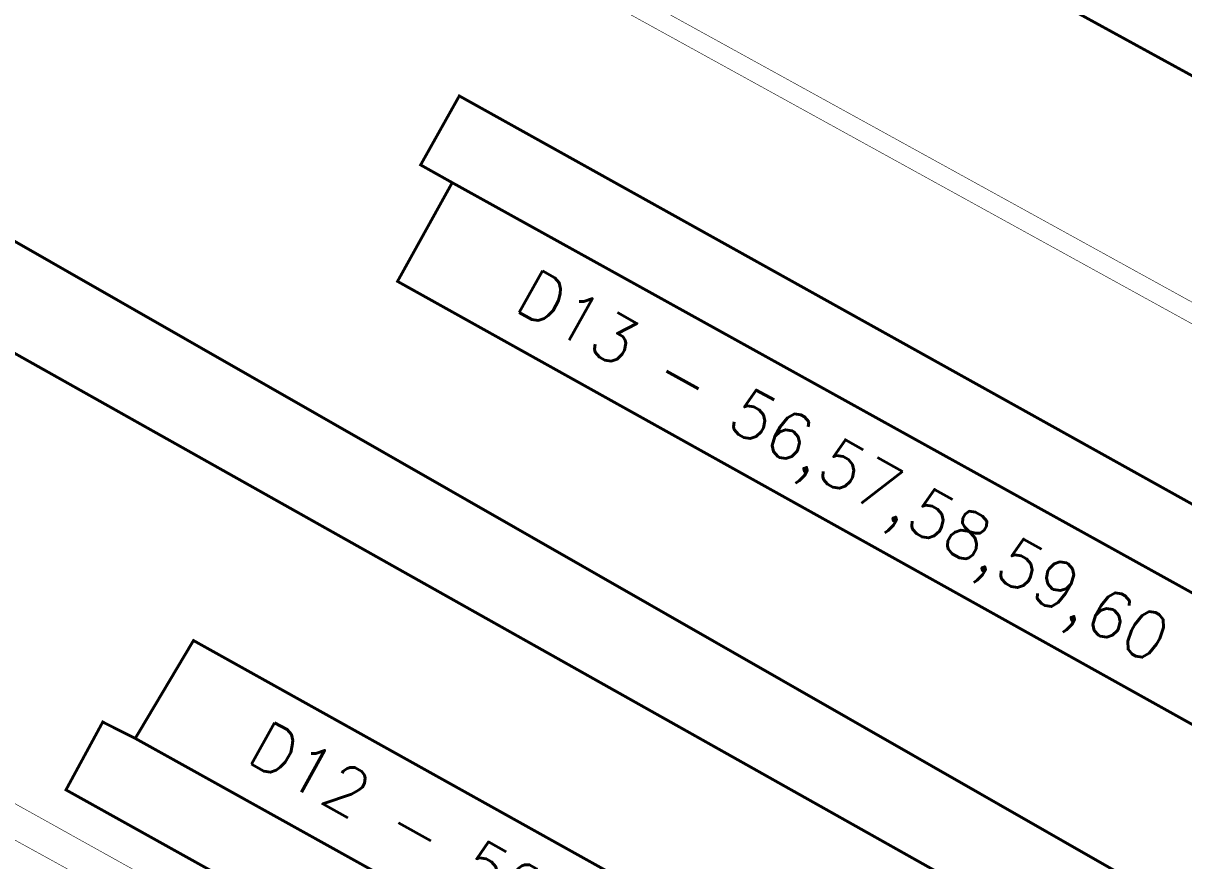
# Model space of a CAD drawing. Header units: inches. Extents: x 350994 to 353538, y 1581369 to 1583842.
# Drawn here: x 351523.05 to 351564.5, y 1583647.36 to 1583677.27 of the extents above; entities that cross this region are included whole.
import ezdxf
from ezdxf.enums import TextEntityAlignment as Align

# ---------------------------------------------------------------- set-up
doc = ezdxf.new("R2010")
doc.units = ezdxf.units.IN
doc.header["$MEASUREMENT"] = 0
for name, pattern in [('1', [0]), ('ACAD_ISO03W100', [30, 12, -18]), ('DASHDOTX2', [2, 1, -0.5, 0, -0.5])]:
    doc.linetypes.add(name, pattern=pattern)
for name, color, linetype in [('BOUNDARY', 5, 'Continuous'), ('BULDING', 5, '1'), ('CULVERT', 255, '1'), ('CW', 94, '1'), ("ROAD'S", 1, '1')]:
    doc.layers.add(name, color=color, linetype=linetype)
doc.styles.add('ROMANS', font='ROMANS.shx')

msp = doc.modelspace()

# ---------------------------------------------------------------- linework, layer by layer
at = {"layer": 'BOUNDARY', "lineweight": 5, "const_width": 0.1}
for points, elevation in [([(351538.381, 1583671.571), (351570.917, 1583653.536), (351568.953, 1583649.914), (351536.422, 1583668.049), (351538.375, 1583671.574)], 90.66), ([(351529.135, 1583655.225), (351561.537, 1583637.161), (351559.566, 1583633.646), (351527.056, 1583651.73), (351529.135, 1583655.225)], 90.928)]:
    msp.add_lwpolyline(points, dxfattribs=dict(at, elevation=elevation))
at = {"layer": 'CULVERT', "color": 250, "linetype": 'DASHDOTX2', "lineweight": 5, "ltscale": 2, "const_width": 0.02}
for points, elevation in [([(351539.151, 1583681.426), (351608.24, 1583643.388), (351645.688, 1583622.253), (351692.077, 1583595.895)], 90.591), ([(351538.864, 1583680.81), (351607.985, 1583642.754), (351645.433, 1583621.618), (351689.892, 1583596.357)], 90.66), ([(351506.065, 1583658.686), (351596.344, 1583608.469), (351678.726, 1583563.418)], 90.671), ([(351505.798, 1583657.43), (351595.866, 1583607.88), (351678.213, 1583561.96)], 90.712)]:
    msp.add_lwpolyline(points, dxfattribs=dict(at, elevation=elevation))
at = {"layer": 'CW', "linetype": 'ACAD_ISO03W100', "lineweight": 5, "ltscale": 0.1, "const_width": 0.1}
for points, elevation in [([(351538.381, 1583671.571), (351537.247, 1583672.207), (351538.628, 1583674.671), (351572.23, 1583655.957), (351570.917, 1583653.536)], 90.66), ([(351559.566, 1583633.646), (351558.19, 1583631.175), (351524.581, 1583649.892), (351525.895, 1583652.315), (351527.056, 1583651.73)], 90.928)]:
    msp.add_lwpolyline(points, dxfattribs=dict(at, elevation=elevation))
at = {"layer": "ROAD'S", "lineweight": 5, "const_width": 0.1}
for points in [[(351690.565, 1583577.209), (351686.872, 1583577.92), (351641.894, 1583602.678), (351604.263, 1583623.777), (351567.04, 1583644.144), (351504.034, 1583680.187), (351511.059, 1583699.81), (351514.062, 1583701.352), (351516.836, 1583701.421), (351523.164, 1583698.197), (351585.911, 1583663.826)], [(351679.959, 1583545.791), (351688.601, 1583572.181), (351685.414, 1583575.058), (351640.429, 1583599.933), (351602.434, 1583620.59), (351565.56, 1583641.418), (351502.838, 1583676.673)]]:
    msp.add_lwpolyline(points, dxfattribs=at)

# ---------------------------------------------------------------- texts
at = {"layer": 'BULDING', "color": 0, "linetype": 'Continuous', "lineweight": 9, "style": 'ROMANS'}
for s, p in [('D13 - 56,57,58,59,60', (351552.354, 1583661.457, 90.66)), ('D12 - 52, 53, 54, 55', (351542.724, 1583645.359, 90.928))]:
    msp.add_text(s, height=1.7, rotation=330.8623, dxfattribs=at).set_placement(p, align=Align.MIDDLE_CENTER)

doc.saveas('drawing.dxf')
